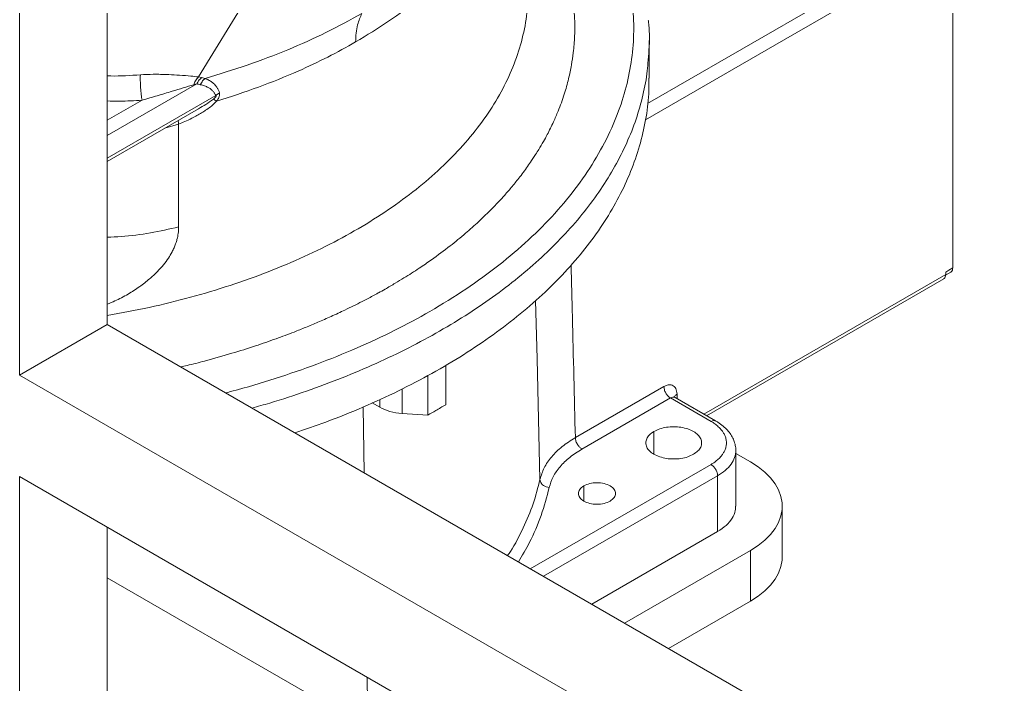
# Model space of a CAD drawing. Header units: millimetres. Extents: x 169 to 14583, y -399 to 10804.
# Drawn here: x 2070.2 to 2385.7, y 7508 to 7722.5 of the extents above; entities that cross this region are included whole.
import ezdxf

# ---------------------------------------------------------------- set-up
doc = ezdxf.new("R2010")
doc.units = ezdxf.units.MM
doc.header["$LTSCALE"] = 35

msp = doc.modelspace()

# ---------------------------------------------------------------- linework, layer by layer
at = {"color": 7, "linetype": 'Continuous', "lineweight": 18}
for p, q in [((2070.162, 7607.738), (2070.162, 8358.955)), ((2098.446, 7624.066), (2098.446, 8342.627)), ((2164.614, 7764.145), (2127.856, 7703.935)), ((2370.98, 7747.262), (2370.98, 7642.336)), ((2273.155, 7703.506), (2273.155, 7715.754)), ((2128.85, 7703.738), (2127.856, 7703.935)), ((2129.949, 7703.458), (2128.85, 7703.738)), ((2127.298, 7701.719), (2098.446, 7685.063)), ((2098.446, 7677.714), (2133.431, 7697.911)), ((2109.664, 7696.438), (2098.446, 7689.962)), ((2098.446, 7676.699), (2127.893, 7693.698)), ((2127.741, 7693.616), (2127.889, 7693.704)), ((2116.946, 7687.379), (2121.441, 7688.72)), ((2121.441, 7655.565), (2121.441, 7688.72)), ((2368.717, 7640.213), (2290.755, 7595.207)), ((2368.681, 7639.994), (2370.358, 7640.963)), ((2368.717, 7641.03), (2368.717, 7640.213)), ((2291.634, 7594.699), (2368.095, 7638.84)), ((2070.162, 7607.738), (2098.446, 7624.066)), ((2098.446, 7624.066), (2714.336, 7268.52)), ((2207.537, 7610.971), (2207.537, 7598.241)), ((2070.162, 7607.738), (2714.336, 7235.864)), ((2201.747, 7607.631), (2201.747, 7594.898)), ((2193.479, 7603.314), (2193.479, 7595.4)), ((2277.854, 7604.09), (2249.331, 7587.624)), ((2282.096, 7600.205), (2282.096, 7601.64)), ((2186.248, 7597.391), (2183.807, 7598.8)), ((2186.248, 7599.92), (2186.248, 7597.391)), ((2251.453, 7583.95), (2279.975, 7600.416)), ((2279.975, 7600.416), (2293.057, 7592.864)), ((2294.556, 7593.012), (2281.475, 7600.564)), ((2180.937, 7597.484), (2181.255, 7576.261)), ((2201.747, 7594.898), (2193.479, 7595.4)), ((2274.672, 7582.251), (2274.672, 7589.598)), ((2301.036, 7565.511), (2301.036, 7583.475)), ((2305.784, 7579.798), (2301.036, 7582.539)), ((2234.797, 7545.352), (2293.057, 7578.985)), ((2070.162, 7575.076), (2714.336, 7203.202)), ((2070.162, 7323.321), (2070.162, 7575.076)), ((2239.04, 7542.903), (2295.178, 7575.311)), ((2295.178, 7575.311), (2295.178, 7557.347)), ((2252.044, 7567.147), (2252.044, 7572.045)), ((2316.036, 7549.18), (2316.036, 7565.511)), ((2098.446, 7306.11), (2098.446, 7558.748)), ((2295.178, 7557.347), (2254.598, 7533.921)), ((2265.205, 7527.798), (2305.784, 7551.224)), ((2305.784, 7534.893), (2305.784, 7551.224)), ((2162.086, 7505.656), (2098.446, 7542.394)), ((2279.35, 7519.632), (2305.784, 7534.893)), ((2182.242, 7510.373), (2182.367, 7502.054))]:
    msp.add_line(p, q, dxfattribs=at)
at = {"color": 7, "linetype": 'Continuous', "lineweight": 18, "flags": 128}
for points in [[(2368.858, 7750.936), (2299.491, 7710.891), (2272.608, 7695.371)], [(2271.969, 7690.104), (2316.477, 7715.798), (2370.98, 7747.262)], [(2370.98, 7642.336), (2369.713, 7641.605), (2368.717, 7641.03)], [(2236.513, 7631.893), (2236.976, 7613.072), (2237.926, 7574.15)], [(2305.784, 7551.224), (2308.236, 7552.795), (2310.389, 7554.506), (2312.221, 7556.338), (2313.711, 7558.27), (2314.843, 7560.281), (2315.605, 7562.35), (2315.988, 7564.453), (2315.988, 7566.568), (2315.605, 7568.672), (2314.843, 7570.74), (2313.711, 7572.752), (2312.221, 7574.684), (2310.389, 7576.515), (2308.236, 7578.226), (2305.784, 7579.798)], [(2316.036, 7549.18), (2315.988, 7548.123), (2315.605, 7546.019), (2314.843, 7543.951), (2313.711, 7541.939), (2312.221, 7540.007), (2310.389, 7538.176), (2308.236, 7536.465), (2305.784, 7534.893)]]:
    msp.add_lwpolyline(points, dxfattribs=at)
at = {"color": 7, "linetype": 'Continuous', "lineweight": 18}
for points, knots in [([(2253.203, 7766.039), (2254.469, 7764.15), (2257.789, 7759.198), (2261.783, 7750.905), (2265.191, 7741.525), (2267.292, 7732.292), (2268.258, 7723.271), (2268.127, 7714.233), (2266.901, 7705.223), (2264.592, 7696.284), (2261.106, 7687.192), (2256.339, 7678.008), (2250.207, 7668.805), (2242.882, 7659.896), (2234.399, 7651.337), (2224.813, 7643.176), (2214.182, 7635.458), (2202.883, 7628.432), (2191.076, 7622.087), (2178.898, 7616.408), (2166.074, 7611.219), (2152.611, 7606.617), (2142.727, 7603.574), (2137.226, 7602.244), (2136.536, 7602.077)], [0, 0, 0, 0, 0.0310887, 0.0815125, 0.1319363, 0.17816, 0.2243837, 0.2706073, 0.3168309, 0.3630546, 0.4092782, 0.459702, 0.510126, 0.5605498, 0.6109735, 0.6613975, 0.7118213, 0.7622451, 0.8084688, 0.8546925, 0.900916, 0.9471397, 0.9933634, 1, 1, 1, 1]), ([(2122.114, 7610.403), (2122.797, 7610.56), (2125.385, 7611.155), (2130.908, 7612.593), (2138.289, 7614.668), (2145.963, 7617.095), (2152.629, 7619.403), (2157.996, 7621.415), (2162.484, 7623.201), (2166.479, 7624.87), (2170.719, 7626.736), (2175.477, 7628.949), (2179.648, 7631.017), (2182.894, 7632.714), (2184.633, 7633.649), (2186.242, 7634.531), (2188.375, 7635.724), (2191.128, 7637.323), (2194.817, 7639.56), (2198.734, 7642.075), (2203.737, 7645.509), (2208.772, 7649.253), (2213.821, 7653.378), (2218.051, 7657.144), (2221.34, 7660.312), (2224.012, 7663.055), (2226.331, 7665.568), (2228.719, 7668.32), (2231.308, 7671.514), (2233.48, 7674.43), (2235.104, 7676.778), (2235.953, 7678.059), (2236.728, 7679.259), (2237.735, 7680.872), (2238.991, 7683.007), (2240.601, 7685.953), (2242.206, 7689.205), (2244.085, 7693.56), (2245.757, 7698.2), (2247.152, 7703.186), (2248.086, 7707.642), (2248.627, 7711.323), (2248.939, 7714.464), (2249.109, 7717.31), (2249.159, 7720.387), (2249.053, 7723.914), (2248.784, 7727.084), (2248.455, 7729.605), (2248.243, 7730.971), (2248.025, 7732.246), (2247.702, 7733.95), (2247.204, 7736.186), (2246.409, 7739.241), (2245.373, 7742.569), (2243.75, 7746.958), (2241.697, 7751.546), (2239.793, 7755.291), (2238.638, 7757.189), (2238.439, 7757.516)], [0, 0, 0, 0, 0.0071505, 0.0270981, 0.0589102, 0.0869749, 0.1121746, 0.1345096, 0.149203, 0.1651904, 0.1824717, 0.2010472, 0.2246123, 0.2359331, 0.2436392, 0.2477305, 0.2575095, 0.2725296, 0.2857112, 0.3095479, 0.3294955, 0.3613077, 0.3893724, 0.414572, 0.436907, 0.4516005, 0.4675878, 0.4848692, 0.5034446, 0.5270097, 0.5383305, 0.5460366, 0.550128, 0.5599069, 0.574927, 0.5881086, 0.6119453, 0.6318929, 0.6637051, 0.6917698, 0.7169695, 0.7393044, 0.7539979, 0.7699852, 0.7872666, 0.805842, 0.8294072, 0.8407279, 0.8484341, 0.8525254, 0.8623044, 0.8773244, 0.8905061, 0.9143428, 0.9342903, 0.9661025, 0.9941672, 1, 1, 1, 1]), ([(2178.504, 7715.227), (2182.115, 7717.414), (2189.335, 7721.787), (2198.229, 7728.483), (2205.741, 7734.956), (2209.747, 7739.124), (2211.75, 7741.208)], [0, 0, 0, 0, 0.2799747, 0.5599557, 0.7799728, 1, 1, 1, 1]), ([(2234.105, 7732.086), (2234.04, 7729.593), (2233.903, 7724.327), (2232.352, 7716.329), (2229.764, 7708.142), (2226.082, 7700.093), (2221.362, 7692.227), (2215.621, 7684.591), (2208.895, 7677.228), (2201.222, 7670.18), (2192.646, 7663.489), (2183.217, 7657.191), (2172.988, 7651.324), (2162.018, 7645.921), (2150.37, 7641.014), (2138.114, 7636.628), (2125.311, 7632.802), (2112.098, 7629.511), (2102.985, 7627.819), (2098.446, 7626.976)], [0, 0, 0, 0, 0.05322132, 0.11242271, 0.1716241, 0.23082549, 0.29002689, 0.34922828, 0.40842967, 0.46763106, 0.52683246, 0.58603385, 0.64523524, 0.70443663, 0.76363802, 0.82283942, 0.88204081, 0.9412422, 1, 1, 1, 1]), ([(2129.949, 7703.458), (2134.533, 7704.852), (2143.723, 7707.646), (2156.719, 7712.649), (2169.134, 7718.182), (2176.703, 7722.353), (2180.496, 7724.442)], [0, 0, 0, 0, 0.2483185, 0.4977509, 0.748308, 1, 1, 1, 1]), ([(2178.504, 7715.227), (2178.536, 7716.204), (2178.6, 7718.165), (2179.16, 7721.366), (2179.99, 7723.277), (2180.496, 7724.442)], [0, 0, 0, 0, 0.2794052, 0.5604616, 1, 1, 1, 1]), ([(2272.789, 7709.385), (2272.92, 7710.858), (2273.284, 7714.95), (2273.246, 7719.271), (2272.871, 7722.098), (2272.843, 7722.31)], [0, 0, 0, 0, 0.34221076, 0.95066618, 1, 1, 1, 1]), ([(2133.648, 7696.112), (2138.204, 7697.583), (2147.316, 7700.524), (2159.19, 7705.396), (2169.624, 7710.288), (2175.544, 7713.581), (2178.504, 7715.227)], [0, 0, 0, 0, 0.2800005, 0.5599872, 0.7799948, 1, 1, 1, 1]), ([(2145.072, 7597.149), (2146.993, 7597.68), (2153.013, 7599.344), (2162.736, 7602.587), (2174.207, 7606.843), (2185.197, 7611.507), (2195.692, 7616.535), (2205.649, 7621.916), (2215.034, 7627.629), (2223.814, 7633.654), (2231.957, 7639.971), (2239.435, 7646.555), (2246.221, 7653.385), (2252.291, 7660.436), (2257.623, 7667.683), (2262.2, 7675.1), (2266.001, 7682.661), (2269.029, 7690.339), (2271.213, 7698.109), (2272.477, 7704.469), (2272.716, 7708.238), (2272.789, 7709.385)], [0, 0, 0, 0, 0.0261733, 0.0820198, 0.1378662, 0.1937127, 0.2495591, 0.3054056, 0.361252, 0.4170985, 0.4729449, 0.5287914, 0.5846378, 0.6404843, 0.6963307, 0.7521772, 0.8080236, 0.8638701, 0.9197166, 0.975563, 1, 1, 1, 1]), ([(2109.112, 7704.652), (2105.921, 7704.417), (2102.361, 7704.154), (2098.814, 7704.279), (2098.446, 7704.292)], [0, 0, 0, 0, 0.8961408, 1, 1, 1, 1]), ([(2109.112, 7704.652), (2109.095, 7704.299), (2109.058, 7703.551), (2109.095, 7701.864), (2109.203, 7700.069), (2109.353, 7698.494), (2109.507, 7697.28), (2109.613, 7696.709), (2109.664, 7696.438)], [0, 0, 0, 0, 0.1712617, 0.3630256, 0.5645135, 0.7205844, 0.8671893, 1, 1, 1, 1]), ([(2127.856, 7703.935), (2127.046, 7704.043), (2125.199, 7704.289), (2121.945, 7704.515), (2118.641, 7704.7), (2115.748, 7704.793), (2112.728, 7704.838), (2110.497, 7704.724), (2109.112, 7704.652)], [0, 0, 0, 0, 0.1650818, 0.3760983, 0.5644911, 0.6950039, 0.8106394, 1, 1, 1, 1]), ([(2127.856, 7703.935), (2127.487, 7703.546), (2126.827, 7702.852), (2126.46, 7701.867), (2126.298, 7701.434)], [0, 0, 0, 0, 0.56, 1, 1, 1, 1]), ([(2128.85, 7703.738), (2128.504, 7703.421), (2127.887, 7702.855), (2127.478, 7702.066), (2127.298, 7701.719)], [0, 0, 0, 0, 0.56, 1, 1, 1, 1]), ([(2128.43, 7701.447), (2128.66, 7701.884), (2129.07, 7702.663), (2129.681, 7703.215), (2129.949, 7703.458)], [0, 0, 0, 0, 0.5600724, 1, 1, 1, 1]), ([(2134.602, 7698.815), (2134.508, 7699.101), (2134.309, 7699.703), (2133.858, 7700.53), (2133.32, 7701.248), (2132.671, 7701.897), (2131.869, 7702.519), (2130.939, 7703.055), (2130.244, 7703.338), (2129.949, 7703.458)], [0, 0, 0, 0, 0.11286809, 0.23743106, 0.38455311, 0.5002045, 0.64990272, 0.85135875, 1, 1, 1, 1]), ([(2273.041, 7703.507), (2273.052, 7701.835), (2273.083, 7697.346), (2272.093, 7690.061), (2270.181, 7681.693), (2267.304, 7673.423), (2263.533, 7665.276), (2258.857, 7657.277), (2253.312, 7649.464), (2246.919, 7641.871), (2239.703, 7634.538), (2231.693, 7627.485), (2222.908, 7620.736), (2213.398, 7614.321), (2203.201, 7608.27), (2192.369, 7602.61), (2180.92, 7597.374), (2169.782, 7592.851), (2162.249, 7590.292), (2158.913, 7589.159)], [0, 0, 0, 0, 0.0362666, 0.0974268, 0.1584163, 0.2193887, 0.2803579, 0.3413486, 0.4025087, 0.4634983, 0.5244707, 0.5854399, 0.6464305, 0.7075907, 0.7685802, 0.8295526, 0.8905218, 0.9515125, 1, 1, 1, 1]), ([(2109.664, 7696.438), (2111.313, 7696.936), (2114.666, 7697.948), (2119.017, 7699.215), (2122.932, 7700.408), (2125.18, 7701.093), (2126.298, 7701.434)], [0, 0, 0, 0, 0.2731479, 0.5554471, 0.7788213, 1, 1, 1, 1]), ([(2126.298, 7701.434), (2126.489, 7701.491), (2126.826, 7701.591), (2127.155, 7701.68), (2127.298, 7701.719)], [0, 0, 0, 0, 0.5640771, 1, 1, 1, 1]), ([(2128.43, 7701.447), (2128.218, 7701.497), (2127.84, 7701.585), (2127.464, 7701.678), (2127.298, 7701.719)], [0, 0, 0, 0, 0.5588753, 1, 1, 1, 1]), ([(2133.431, 7697.911), (2133.31, 7698.179), (2133.06, 7698.735), (2132.493, 7699.44), (2131.785, 7700.061), (2130.88, 7700.613), (2129.77, 7701.098), (2128.898, 7701.325), (2128.43, 7701.447)], [0, 0, 0, 0, 0.1248347, 0.258991, 0.4169307, 0.5740594, 0.7715055, 1, 1, 1, 1]), ([(2098.446, 7696.199), (2099.737, 7696.167), (2103.482, 7696.074), (2107.216, 7696.294), (2109.664, 7696.438)], [0, 0, 0, 0, 0.3445318, 1, 1, 1, 1]), ([(2127.889, 7693.704), (2128.666, 7694.153), (2130.281, 7695.083), (2131.844, 7696.218), (2132.654, 7696.807)], [0, 0, 0, 0, 0.4815342, 1, 1, 1, 1]), ([(2132.654, 7696.807), (2132.843, 7696.963), (2133.096, 7697.173), (2133.367, 7697.475), (2133.471, 7697.635), (2133.508, 7697.737), (2133.514, 7697.792), (2133.51, 7697.834), (2133.482, 7697.875), (2133.45, 7697.898), (2133.431, 7697.911)], [0, 0, 0, 0, 0.4704656, 0.6309924, 0.7496292, 0.8176377, 0.8467055, 0.8739561, 0.9265592, 1, 1, 1, 1]), ([(2132.654, 7696.807), (2132.803, 7696.714), (2133.068, 7696.55), (2133.471, 7696.246), (2133.648, 7696.112)], [0, 0, 0, 0, 0.56, 1, 1, 1, 1]), ([(2134.602, 7698.815), (2134.364, 7698.661), (2133.94, 7698.388), (2133.586, 7698.056), (2133.431, 7697.911)], [0, 0, 0, 0, 0.5612205, 1, 1, 1, 1]), ([(2133.648, 7696.112), (2133.865, 7696.412), (2134.242, 7696.932), (2134.568, 7697.684), (2134.699, 7698.31), (2134.635, 7698.645), (2134.602, 7698.815)], [0, 0, 0, 0, 0.33142683, 0.57609608, 0.78455078, 1, 1, 1, 1]), ([(2121.441, 7688.72), (2122.095, 7688.985), (2123.528, 7689.567), (2125.498, 7690.497), (2127.316, 7691.451), (2128.801, 7692.313), (2130.263, 7693.248), (2131.59, 7694.21), (2132.768, 7695.188), (2133.375, 7695.825), (2133.648, 7696.112)], [0, 0, 0, 0, 0.149429, 0.3276906, 0.4584098, 0.5797153, 0.6857641, 0.8186163, 0.9184282, 1, 1, 1, 1]), ([(2121.441, 7688.72), (2121.366, 7689.175), (2121.286, 7689.659), (2121.341, 7689.904), (2121.345, 7689.919)], [0, 0, 0, 0, 0.9397143, 1, 1, 1, 1]), ([(2098.446, 7630.661), (2099.269, 7630.993), (2101.57, 7631.92), (2105.072, 7633.818), (2108.802, 7636.197), (2111.955, 7638.638), (2114.521, 7641.014), (2116.554, 7643.279), (2118.125, 7645.416), (2119.212, 7647.256), (2119.965, 7648.821), (2120.502, 7650.183), (2120.974, 7651.727), (2121.358, 7653.544), (2121.412, 7654.859), (2121.441, 7655.565)], [0, 0, 0, 0, 0.0716015, 0.2001904, 0.3199405, 0.4276401, 0.5215274, 0.6033794, 0.6767752, 0.7420772, 0.7848893, 0.8277132, 0.8717412, 0.9312305, 1, 1, 1, 1]), ([(2121.441, 7655.565), (2118.428, 7654.877), (2112.444, 7653.513), (2104.64, 7652.517), (2099.952, 7652.313), (2098.446, 7652.248)], [0, 0, 0, 0, 0.4078564, 0.8098625, 1, 1, 1, 1]), ([(2247.931, 7643.279), (2248.072, 7637.718), (2248.541, 7619.168), (2249.006, 7600.615), (2249.331, 7587.624)], [0, 0, 0, 0, 0.2997991, 1, 1, 1, 1]), ([(2368.074, 7638.883), (2368.128, 7638.897), (2368.38, 7638.961), (2368.633, 7639.428), (2368.689, 7639.952), (2368.717, 7640.213)], [0, 0, 0, 0, 0.1189985, 0.5594993, 1, 1, 1, 1]), ([(2370.337, 7641.006), (2370.391, 7641.02), (2370.643, 7641.083), (2370.896, 7641.551), (2370.952, 7642.074), (2370.98, 7642.336)], [0, 0, 0, 0, 0.1189985, 0.5594993, 1, 1, 1, 1]), ([(2282.096, 7601.64), (2282.014, 7602.31), (2281.85, 7603.651), (2280.721, 7604.615), (2279.319, 7604.758), (2278.342, 7604.313), (2277.854, 7604.09)], [0, 0, 0, 0, 0.2796532, 0.5592116, 0.779632, 1, 1, 1, 1]), ([(2282.096, 7601.64), (2281.806, 7601.439), (2281.346, 7601.12), (2281.311, 7600.713), (2281.299, 7600.562)], [0, 0, 0, 0, 0.6302031, 1, 1, 1, 1]), ([(2279.975, 7600.416), (2280.256, 7600.544), (2280.818, 7600.802), (2281.256, 7600.643), (2281.475, 7600.564)], [0, 0, 0, 0, 0.5000514, 1, 1, 1, 1]), ([(2281.479, 7600.566), (2281.356, 7600.669), (2281.174, 7600.823), (2281.175, 7600.837), (2281.175, 7600.842)], [0, 0, 0, 0, 0.6744319, 1, 1, 1, 1]), ([(2193.479, 7595.4), (2192.127, 7595.554), (2189.423, 7595.861), (2187.307, 7596.881), (2186.248, 7597.391)], [0, 0, 0, 0, 0.49988, 1, 1, 1, 1]), ([(2207.537, 7598.241), (2206.47, 7597.609), (2204.565, 7596.48), (2202.608, 7595.382), (2201.747, 7594.898)], [0, 0, 0, 0, 0.5599952, 1, 1, 1, 1]), ([(2293.057, 7592.864), (2293.374, 7593.009), (2293.94, 7593.267), (2294.353, 7593.06), (2294.535, 7592.969)], [0, 0, 0, 0, 0.5595499, 1, 1, 1, 1]), ([(2293.057, 7592.864), (2293.35, 7592.686), (2294.117, 7592.222), (2295.146, 7591.424), (2296.062, 7590.529), (2296.746, 7589.681), (2297.301, 7588.802), (2297.752, 7587.795), (2297.991, 7586.811), (2298.053, 7585.924), (2297.991, 7585.038), (2297.752, 7584.053), (2297.301, 7583.046), (2296.746, 7582.168), (2296.062, 7581.32), (2295.146, 7580.424), (2294.117, 7579.627), (2293.35, 7579.162), (2293.057, 7578.985)], [0, 0, 0, 0, 0.0477646, 0.1249773, 0.1930443, 0.25, 0.3069544, 0.3750227, 0.4522352, 0.5, 0.5477641, 0.6249773, 0.6930443, 0.75, 0.8069544, 0.8750227, 0.9522357, 1, 1, 1, 1]), ([(2301.008, 7583.522), (2301.016, 7583.643), (2301.06, 7584.314), (2300.825, 7585.533), (2300.306, 7587.122), (2299.472, 7588.634), (2298.365, 7590.059), (2296.977, 7591.384), (2295.664, 7592.352), (2294.807, 7592.863), (2294.556, 7593.012)], [0, 0, 0, 0, 0.03188679, 0.17691874, 0.32158476, 0.46828716, 0.61897427, 0.77441187, 0.93399247, 1, 1, 1, 1]), ([(2274.672, 7589.598), (2274.159, 7589.253), (2273.132, 7588.563), (2272.248, 7587.282), (2271.931, 7585.925), (2272.243, 7584.564), (2273.152, 7583.297), (2274.599, 7582.208), (2276.484, 7581.373), (2278.679, 7580.848), (2281.037, 7580.668), (2283.387, 7580.851), (2285.607, 7581.362), (2286.802, 7581.954), (2287.4, 7582.251)], [0, 0, 0, 0, 0.0833333, 0.1666667, 0.25, 0.3333333, 0.4166667, 0.5, 0.5833333, 0.6666667, 0.75, 0.8333333, 0.9166667, 1, 1, 1, 1]), ([(2287.4, 7582.251), (2287.913, 7582.596), (2288.939, 7583.285), (2289.824, 7584.567), (2290.14, 7585.924), (2289.829, 7587.285), (2288.92, 7588.552), (2287.473, 7589.64), (2285.587, 7590.476), (2283.392, 7591), (2281.034, 7591.181), (2278.685, 7590.998), (2276.464, 7590.487), (2275.269, 7589.894), (2274.672, 7589.598)], [0, 0, 0, 0, 0.08333333, 0.16666667, 0.25, 0.33333333, 0.41666667, 0.5, 0.58333333, 0.66666667, 0.75, 0.83333333, 0.91666667, 1, 1, 1, 1]), ([(2249.331, 7587.624), (2247.85, 7586.68), (2244.886, 7584.793), (2241.553, 7581.475), (2239.066, 7577.917), (2238.306, 7575.405), (2237.926, 7574.15)], [0, 0, 0, 0, 0.24999901, 0.49999802, 0.74999801, 1, 1, 1, 1]), ([(2249.331, 7587.624), (2249.371, 7587.242), (2249.451, 7586.477), (2250.02, 7585.344), (2250.719, 7584.459), (2251.208, 7584.12), (2251.453, 7583.95)], [0, 0, 0, 0, 0.2796189, 0.5592379, 0.779619, 1, 1, 1, 1]), ([(2251.453, 7583.95), (2250.083, 7583.079), (2247.345, 7581.337), (2244.272, 7578.276), (2241.964, 7574.999), (2241.256, 7572.683), (2240.902, 7571.525)], [0, 0, 0, 0, 0.2502241, 0.50008, 0.7498969, 1, 1, 1, 1]), ([(2295.178, 7575.311), (2296.05, 7575.875), (2297.793, 7577.005), (2299.641, 7579.032), (2300.722, 7581.205), (2301.164, 7582.737), (2301.031, 7583.5), (2301.029, 7583.512)], [0, 0, 0, 0, 0.2489655, 0.4979309, 0.7468964, 0.9958618, 1, 1, 1, 1]), ([(2237.926, 7574.15), (2237.256, 7571.511), (2235.915, 7566.232), (2232.6, 7558.463), (2229.793, 7552.893), (2227.791, 7549.991), (2227.497, 7549.566)], [0, 0, 0, 0, 0.3152895, 0.630579, 0.9458684, 1, 1, 1, 1]), ([(2237.926, 7574.15), (2237.985, 7573.802), (2238.108, 7573.079), (2238.915, 7572.215), (2239.907, 7571.676), (2240.579, 7571.574), (2240.902, 7571.525)], [0, 0, 0, 0, 0.2712077, 0.5632862, 0.7901228, 1, 1, 1, 1]), ([(2240.902, 7571.525), (2240.117, 7568.525), (2238.547, 7562.529), (2235.082, 7554.53), (2232.184, 7549.61), (2230.976, 7547.558)], [0, 0, 0, 0, 0.3685659, 0.7366683, 1, 1, 1, 1]), ([(2295.178, 7557.347), (2296.151, 7557.983), (2298.097, 7559.257), (2299.97, 7561.573), (2300.977, 7563.696), (2300.933, 7565.028), (2300.917, 7565.512)], [0, 0, 0, 0, 0.2799889, 0.5599779, 0.8399668, 1, 1, 1, 1])]:
    msp.add_open_spline(points, degree=3, knots=knots, dxfattribs=at)
for points in [[(2277.854, 7604.09), (2277.886, 7603.751), (2277.949, 7603.072), (2278.44, 7601.979), (2279.141, 7601.008), (2279.697, 7600.613), (2279.975, 7600.416)], [(2293.057, 7578.985), (2293.334, 7578.788), (2293.89, 7578.393), (2294.592, 7577.422), (2295.082, 7576.329), (2295.146, 7575.65), (2295.178, 7575.311)], [(2252.044, 7572.045), (2251.553, 7571.688), (2250.57, 7570.973), (2250.139, 7569.592), (2250.597, 7568.237), (2251.934, 7567.083), (2253.933, 7566.312), (2256.279, 7566.047), (2258.672, 7566.296), (2259.911, 7566.863), (2260.53, 7567.147)], [(2260.53, 7567.147), (2261.021, 7567.504), (2262.004, 7568.219), (2262.435, 7569.601), (2261.977, 7570.955), (2260.64, 7572.109), (2258.641, 7572.881), (2256.295, 7573.146), (2253.901, 7572.897), (2252.663, 7572.329), (2252.044, 7572.045)]]:
    msp.add_open_spline(points, degree=3, dxfattribs=at)

doc.saveas('drawing.dxf')
